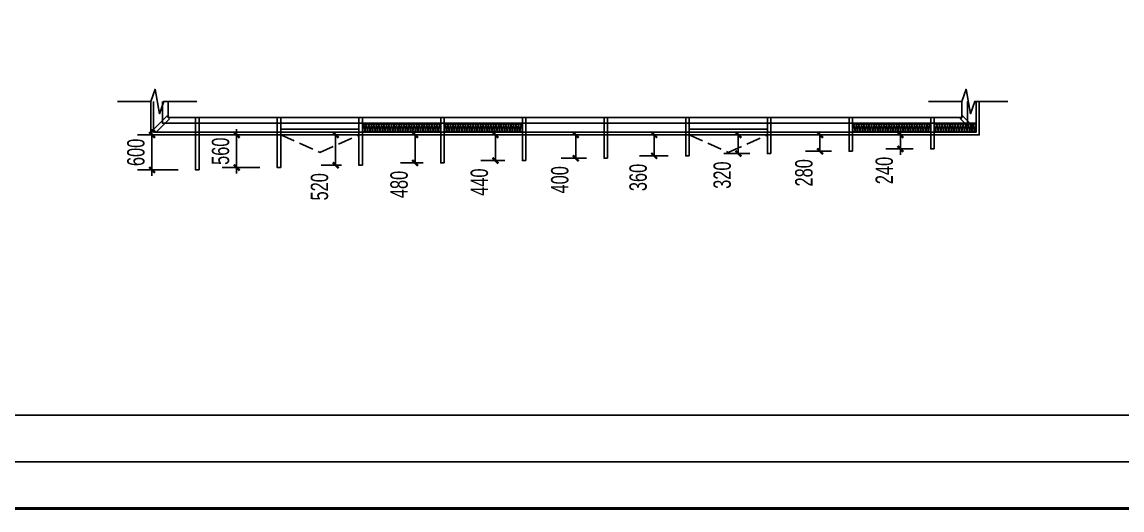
# Model space of a CAD drawing. Extents: x -3 to 440502, y -49243 to 59402.
# Drawn here: x 141707 to 160560, y 975 to 9342 of the extents above; entities that cross this region are included whole.
import ezdxf

# ---------------------------------------------------------------- set-up
doc = ezdxf.new("R2010")
doc.units = 0
doc.header["$LTSCALE"] = 1000
doc.header["$MEASUREMENT"] = 0
doc.linetypes.add('109-34 轴网$0$L1$0$$AUDIT_BAD_LTYPE1', pattern=[0])
doc.linetypes.add('DASH', pattern=[0.35, 0.25, -0.1])
for name, color, linetype in [('01-标注_尺寸', 124, 'Continuous'), ('01-标注_符号', 200, 'Continuous'), ('A-0-图名图例', 2, 'Continuous'), ('A-C_玻璃幕墙', 140, 'Continuous'), ('A-C_窗', 140, 'Continuous'), ('A-TECH_结构', 21, 'Continuous')]:
    doc.layers.add(name, color=color, linetype=linetype)
doc.styles.add('_TCH_DIM_T3', font='ros.shx', dxfattribs={"width": 0.705882, "bigfont": 'jd.shx'})
doc.dimstyles.new('_TCH_ARCH&&100', dxfattribs={"dimtxt": 297.5, "dimasz": 100, "dimexe": 250, "dimexo": 300, "dimgap": 126.25, "dimtad": 1, "dimdec": 0, "dimzin": 0, "dimdsep": 46, "dimtxsty": '_TCH_DIM_T3', "dimblk": 'ARCHTICK', "dimcen": 0.09, "dimclrt": 7, "dimazin": 2, "dimtfac": 1, "dimtdec": 0, "dimtix": 1, "dimtmove": 2, "dimatfit": 3, "dimfxl": 0, "dimtolj": 1, "dimtzin": 0, "dimarcsym": 0})

# ---------------------------------------------------------------- blocks, each defined once
blk = doc.blocks.new('图框-A1')
at = {"const_width": 0.5}
blk.add_lwpolyline([(766, 584), (25, 584), (25, 10), (766, 10)], close=True, dxfattribs=at)
blk = doc.blocks.new('$LinePat$岩棉板')
at = {"color": 0}
for p, q in [((0, -17), (12, -67)), ((12, -67), (24, -17))]:
    blk.add_line(p, q, dxfattribs=at)
for centre, start, end in [((12, -17), 0, 180), ((0, -67), 270, 0), ((24, -67), 180, 270)]:
    blk.add_arc(centre, 12, start, end, dxfattribs=at)
at = {"layer": 'Defpoints'}
blk.add_point((0, 0), dxfattribs=at)
at = {"layer": 'Defpoints', "color": 0}
blk.add_point((24, -84), dxfattribs=at)
blk = doc.blocks.new('ii')
blk.add_lwpolyline([(-1340, 0), (0, 0), (0, -150), (-1340, -150)], close=True)
at = {"color": 8, "xscale": -1.801075267316308, "yscale": 1.782568518697715, "zscale": 1.782568518697715}
for p in [(-1297, 0), (-1254, 0), (-1210, 0), (-1167, 0), (-1124, 0), (-1081, 0), (-1037, 0), (-994, 0), (-951, 0), (-908, 0), (-865, 0), (-821, 0), (-778, 0), (-735, 0), (-692, 0), (-648, 0), (-605, 0), (-562, 0), (-519, 0), (-475, 0), (-432, 0), (-389, 0), (-346, 0), (-303, 0), (-259, 0), (-216, 0), (-173, 0), (-130, 0), (-86, 0), (-43, 0), (0, 0)]:
    blk.add_blockref('$LinePat$岩棉板', p, dxfattribs=at)
blk = doc.blocks.new('$TCHSYS$WIN2D')
for p, q in [((-0.5, 0.5), (0.5, 0.5)), ((-0.5, 0.5), (-0.5, -0.5)), ((0.5, 0.5), (0.5, -0.5)), ((0.5, 0.167), (-0.5, 0.167)), ((0.5, -0.167), (-0.5, -0.167)), ((-0.5, -0.5), (0.5, -0.5))]:
    blk.add_line(p, q)
blk = doc.blocks.new('开启扇')
at = {"layer": 'A-C_窗', "linetype": 'DASH'}
blk.add_lwpolyline([(0, 50), (670, 350), (1340, 50)], dxfattribs=at)
at = {"layer": 'A-C_窗', "xscale": -1340, "yscale": 300, "zscale": 1340, "rotation": 180}
blk.add_blockref('$TCHSYS$WIN2D', (670, -100), dxfattribs=at)
blk = doc.blocks.new('*U72')
blk.add_lwpolyline([(720, 0), (0, 0), (0, 150), (720, 150)], close=True)
at = {"color": 8, "xscale": -1.874999998435472, "yscale": 1.782568518697715, "zscale": 1.782568518697715, "rotation": 180}
for p in [(0, 0), (45, 0), (90, 0), (135, 0), (180, 0), (225, 0), (270, 0), (315, 0), (360, 0), (405, 0), (450, 0), (495, 0), (540, 0), (585, 0), (630, 0), (675, 0)]:
    blk.add_blockref('$LinePat$岩棉板', p, dxfattribs=at)
blk = doc.blocks.new('A$C521519AD')
at = {"layer": '01-标注_符号', "linetype": '109-34 轴网$0$L1$0$$AUDIT_BAD_LTYPE1'}
for points in [[(868, 0), (300, 0), (224, -210), (150, 210), (75, 0), (-493, 0)], [(14768, 0), (14200, 0), (14124, -210), (14050, 210), (13975, 0), (13407, 0)]]:
    blk.add_lwpolyline(points, dxfattribs=at)
at = {"layer": 'A-C_玻璃幕墙'}
for points in [[(11970, 1134), (12030, 1134), (12030, 274), (11970, 274)], [(13370, 1174), (13430, 1174), (13430, 274), (13370, 274)], [(6370, 974), (6430, 974), (6430, 274), (6370, 274)], [(7770, 1014), (7830, 1014), (7830, 274), (7770, 274)], [(9170, 1054), (9230, 1054), (9230, 274), (9170, 274)], [(10570, 1094), (10630, 1094), (10630, 274), (10570, 274)], [(770, 814), (830, 814), (830, 274), (770, 274)], [(2170, 854), (2230, 854), (2230, 274), (2170, 274)], [(3570, 894), (3630, 894), (3630, 274), (3570, 274)], [(4970, 934), (5030, 934), (5030, 274), (4970, 274)], [(50, 481), (92, 524), (321, 295), (279, 252)], [(13879, 295), (13921, 252), (14150, 481), (14108, 524)]]:
    blk.add_lwpolyline(points, close=True, dxfattribs=at)
for points in [[(0, 0), (0, 574), (14200, 574), (14200, 0)], [(50, 0), (50, 524), (14150, 524), (14150, 0)], [(200, 0), (200, 374), (14000, 374), (14000, 0)]]:
    blk.add_lwpolyline(points, dxfattribs=at)
at = {"layer": 'A-TECH_结构'}
blk.add_lwpolyline([(300, 0), (300, 274), (13900, 274), (13900, 0)], dxfattribs=at)
at = {"xscale": -1}
for p in [(4970, 524), (11970, 524)]:
    blk.add_blockref('开启扇', p, dxfattribs=at)
at = {"layer": 'A-C_玻璃幕墙'}
for name, p in [('*U72', (50, 374)), ('ii', (2170, 524)), ('ii', (9170, 524)), ('ii', (10570, 524))]:
    blk.add_blockref(name, p, dxfattribs=at)
blk = doc.blocks.new('*U74')
for p, q in [((0, 1600), (29703, 1600)), ((0, 800), (29703, 800)), ((0, 0), (29703, 0))]:
    blk.add_line(p, q)
blk = doc.blocks.new('_ArchTick')
at = {"color": 0, "linetype": 'ByBlock', "const_width": 0.4}
blk.add_lwpolyline([(-0.5, -0.5), (0.5, 0.5)], dxfattribs=at)
blk = doc.blocks.new('*D471')
at = {"layer": '01-标注_尺寸', "color": 0, "lineweight": -2, "transparency": 16777216}
for p, q in [((144383, 7406), (143685, 7406)), ((143935, 7406), (143935, 7506)), ((143935, 6806), (143935, 7406)), ((144383, 6806), (143685, 6806)), ((143935, 6806), (143935, 6706))]:
    blk.add_line(p, q, dxfattribs=at)
at = {"layer": 'Defpoints', "color": 0, "transparency": 16777216}
for p in [(143935, 7406), (144683, 7406), (144683, 6806)]:
    blk.add_point(p, dxfattribs=at)
at = {"layer": '01-标注_尺寸', "color": 0, "lineweight": -2, "transparency": 16777216, "xscale": 100, "yscale": 100, "zscale": 100}
for p, rotation in [((143935, 7406), 270), ((143935, 6806), 90)]:
    blk.add_blockref('_ArchTick', p, dxfattribs=dict(at, rotation=rotation))
at = {"layer": '01-标注_尺寸', "color": 7, "transparency": 16777216, "insert": (143660, 7106), "char_height": 297.5, "attachment_point": 5, "rotation": 90, "style": '_TCH_DIM_T3'}
blk.add_mtext('\\A1;600', dxfattribs=at)
blk = doc.blocks.new('*D472')
at = {"layer": '01-标注_尺寸', "color": 0, "lineweight": -2, "transparency": 16777216}
for p, q in [((145783, 7406), (145136, 7406)), ((145386, 7406), (145386, 7506)), ((145386, 6846), (145386, 7406)), ((145783, 6846), (145136, 6846)), ((145386, 6846), (145386, 6746))]:
    blk.add_line(p, q, dxfattribs=at)
at = {"layer": 'Defpoints', "color": 0, "transparency": 16777216}
for p in [(145386, 7406), (146083, 7406), (146083, 6846)]:
    blk.add_point(p, dxfattribs=at)
at = {"layer": '01-标注_尺寸', "color": 0, "lineweight": -2, "transparency": 16777216, "xscale": 100, "yscale": 100, "zscale": 100}
for p, rotation in [((145386, 7406), 270), ((145386, 6846), 90)]:
    blk.add_blockref('_ArchTick', p, dxfattribs=dict(at, rotation=rotation))
at = {"layer": '01-标注_尺寸', "color": 7, "transparency": 16777216, "insert": (145111, 7126), "char_height": 297.5, "attachment_point": 5, "rotation": 90, "style": '_TCH_DIM_T3'}
blk.add_mtext('\\A1;560', dxfattribs=at)
blk = doc.blocks.new('*D473')
at = {"layer": '01-标注_尺寸', "color": 0, "lineweight": -2, "transparency": 16777216}
for p, q in [((147183, 7406), (146832, 7406)), ((147082, 6886), (147082, 7406)), ((147183, 6886), (146832, 6886))]:
    blk.add_line(p, q, dxfattribs=at)
at = {"layer": 'Defpoints', "color": 0, "transparency": 16777216}
for p in [(147082, 7406), (147483, 7406), (147483, 6886)]:
    blk.add_point(p, dxfattribs=at)
at = {"layer": '01-标注_尺寸', "color": 0, "lineweight": -2, "transparency": 16777216, "xscale": 100, "yscale": 100, "zscale": 100}
for p, rotation in [((147082, 7406), 90), ((147082, 6886), 270)]:
    blk.add_blockref('_ArchTick', p, dxfattribs=dict(at, rotation=rotation))
at = {"layer": '01-标注_尺寸', "color": 7, "transparency": 16777216, "insert": (146807, 6516), "char_height": 297.5, "attachment_point": 5, "rotation": 90, "style": '_TCH_DIM_T3'}
blk.add_mtext('\\A1;520', dxfattribs=at)
blk = doc.blocks.new('*D474')
at = {"layer": '01-标注_尺寸', "color": 0, "lineweight": -2, "transparency": 16777216}
for p, q in [((148583, 7406), (148196, 7406)), ((148446, 6926), (148446, 7406)), ((148583, 6926), (148196, 6926))]:
    blk.add_line(p, q, dxfattribs=at)
at = {"layer": 'Defpoints', "color": 0, "transparency": 16777216}
for p in [(148446, 7406), (148883, 7406), (148883, 6926)]:
    blk.add_point(p, dxfattribs=at)
at = {"layer": '01-标注_尺寸', "color": 0, "lineweight": -2, "transparency": 16777216, "xscale": 100, "yscale": 100, "zscale": 100}
for p, rotation in [((148446, 7406), 90), ((148446, 6926), 270)]:
    blk.add_blockref('_ArchTick', p, dxfattribs=dict(at, rotation=rotation))
at = {"layer": '01-标注_尺寸', "color": 7, "transparency": 16777216, "insert": (148171, 6556), "char_height": 297.5, "attachment_point": 5, "rotation": 90, "style": '_TCH_DIM_T3'}
blk.add_mtext('\\A1;480', dxfattribs=at)
blk = doc.blocks.new('*D475')
at = {"layer": '01-标注_尺寸', "color": 0, "lineweight": -2, "transparency": 16777216}
for p, q in [((149983, 7406), (149572, 7406)), ((149822, 6966), (149822, 7406)), ((149983, 6966), (149572, 6966))]:
    blk.add_line(p, q, dxfattribs=at)
at = {"layer": 'Defpoints', "color": 0, "transparency": 16777216}
for p in [(149822, 7406), (150283, 7406), (150283, 6966)]:
    blk.add_point(p, dxfattribs=at)
at = {"layer": '01-标注_尺寸', "color": 0, "lineweight": -2, "transparency": 16777216, "xscale": 100, "yscale": 100, "zscale": 100}
for p, rotation in [((149822, 7406), 90), ((149822, 6966), 270)]:
    blk.add_blockref('_ArchTick', p, dxfattribs=dict(at, rotation=rotation))
at = {"layer": '01-标注_尺寸', "color": 7, "transparency": 16777216, "insert": (149547, 6596), "char_height": 297.5, "attachment_point": 5, "rotation": 90, "style": '_TCH_DIM_T3'}
blk.add_mtext('\\A1;440', dxfattribs=at)
blk = doc.blocks.new('*D476')
at = {"layer": '01-标注_尺寸', "color": 0, "lineweight": -2, "transparency": 16777216}
for p, q in [((151383, 7406), (150950, 7406)), ((151200, 7006), (151200, 7406)), ((151383, 7006), (150950, 7006))]:
    blk.add_line(p, q, dxfattribs=at)
at = {"layer": 'Defpoints', "color": 0, "transparency": 16777216}
for p in [(151200, 7406), (151683, 7406), (151683, 7006)]:
    blk.add_point(p, dxfattribs=at)
at = {"layer": '01-标注_尺寸', "color": 0, "lineweight": -2, "transparency": 16777216, "xscale": 100, "yscale": 100, "zscale": 100}
for p, rotation in [((151200, 7406), 90), ((151200, 7006), 270)]:
    blk.add_blockref('_ArchTick', p, dxfattribs=dict(at, rotation=rotation))
at = {"layer": '01-标注_尺寸', "color": 7, "transparency": 16777216, "insert": (150925, 6636), "char_height": 297.5, "attachment_point": 5, "rotation": 90, "style": '_TCH_DIM_T3'}
blk.add_mtext('\\A1;400', dxfattribs=at)
blk = doc.blocks.new('*D477')
at = {"layer": '01-标注_尺寸', "color": 0, "lineweight": -2, "transparency": 16777216}
for p, q in [((152783, 7406), (152293, 7406)), ((152543, 7046), (152543, 7406)), ((152783, 7046), (152293, 7046))]:
    blk.add_line(p, q, dxfattribs=at)
at = {"layer": 'Defpoints', "color": 0, "transparency": 16777216}
for p in [(152543, 7406), (153083, 7406), (153083, 7046)]:
    blk.add_point(p, dxfattribs=at)
at = {"layer": '01-标注_尺寸', "color": 0, "lineweight": -2, "transparency": 16777216, "xscale": 100, "yscale": 100, "zscale": 100}
for p, rotation in [((152543, 7406), 90), ((152543, 7046), 270)]:
    blk.add_blockref('_ArchTick', p, dxfattribs=dict(at, rotation=rotation))
at = {"layer": '01-标注_尺寸', "color": 7, "transparency": 16777216, "insert": (152268, 6676), "char_height": 297.5, "attachment_point": 5, "rotation": 90, "style": '_TCH_DIM_T3'}
blk.add_mtext('\\A1;360', dxfattribs=at)
blk = doc.blocks.new('*D478')
at = {"layer": '01-标注_尺寸', "color": 0, "lineweight": -2, "transparency": 16777216}
for p, q in [((154183, 7406), (153734, 7406)), ((153984, 7086), (153984, 7406)), ((154183, 7086), (153734, 7086))]:
    blk.add_line(p, q, dxfattribs=at)
at = {"layer": 'Defpoints', "color": 0, "transparency": 16777216}
for p in [(153984, 7406), (154483, 7406), (154483, 7086)]:
    blk.add_point(p, dxfattribs=at)
at = {"layer": '01-标注_尺寸', "color": 0, "lineweight": -2, "transparency": 16777216, "xscale": 100, "yscale": 100, "zscale": 100}
for p, rotation in [((153984, 7406), 90), ((153984, 7086), 270)]:
    blk.add_blockref('_ArchTick', p, dxfattribs=dict(at, rotation=rotation))
at = {"layer": '01-标注_尺寸', "color": 7, "transparency": 16777216, "insert": (153709, 6716), "char_height": 297.5, "attachment_point": 5, "rotation": 90, "style": '_TCH_DIM_T3'}
blk.add_mtext('\\A1;320', dxfattribs=at)
blk = doc.blocks.new('*D479')
at = {"layer": '01-标注_尺寸', "color": 0, "lineweight": -2, "transparency": 16777216}
for p, q in [((155583, 7406), (155134, 7406)), ((155384, 7126), (155384, 7406)), ((155583, 7126), (155134, 7126))]:
    blk.add_line(p, q, dxfattribs=at)
at = {"layer": 'Defpoints', "color": 0, "transparency": 16777216}
for p in [(155384, 7406), (155883, 7406), (155883, 7126)]:
    blk.add_point(p, dxfattribs=at)
at = {"layer": '01-标注_尺寸', "color": 0, "lineweight": -2, "transparency": 16777216, "xscale": 100, "yscale": 100, "zscale": 100}
for p, rotation in [((155384, 7406), 90), ((155384, 7126), 270)]:
    blk.add_blockref('_ArchTick', p, dxfattribs=dict(at, rotation=rotation))
at = {"layer": '01-标注_尺寸', "color": 7, "transparency": 16777216, "insert": (155109, 6756), "char_height": 297.5, "attachment_point": 5, "rotation": 90, "style": '_TCH_DIM_T3'}
blk.add_mtext('\\A1;280', dxfattribs=at)
blk = doc.blocks.new('*D480')
at = {"layer": '01-标注_尺寸', "color": 0, "lineweight": -2, "transparency": 16777216}
for p, q in [((156983, 7406), (156512, 7406)), ((156762, 7406), (156762, 7506)), ((156762, 7166), (156762, 7406)), ((156983, 7166), (156512, 7166)), ((156762, 7166), (156762, 7066))]:
    blk.add_line(p, q, dxfattribs=at)
at = {"layer": 'Defpoints', "color": 0, "transparency": 16777216}
for p in [(156762, 7406), (157283, 7406), (157283, 7166)]:
    blk.add_point(p, dxfattribs=at)
at = {"layer": '01-标注_尺寸', "color": 0, "lineweight": -2, "transparency": 16777216, "xscale": 100, "yscale": 100, "zscale": 100}
for p, rotation in [((156762, 7406), 270), ((156762, 7166), 90)]:
    blk.add_blockref('_ArchTick', p, dxfattribs=dict(at, rotation=rotation))
at = {"layer": '01-标注_尺寸', "color": 7, "transparency": 16777216, "insert": (156487, 6796), "char_height": 297.5, "attachment_point": 5, "rotation": 90, "style": '_TCH_DIM_T3'}
blk.add_mtext('\\A1;240', dxfattribs=at)

msp = doc.modelspace()

# ---------------------------------------------------------------- block references
at = {"xscale": 100, "yscale": 100, "zscale": 100}
msp.add_blockref('图框-A1', (89100, 0), dxfattribs=at)
at = {"rotation": 180}
msp.add_blockref('A$C521519AD', (158112.7, 7979.3), dxfattribs=at)
at = {"layer": 'A-0-图名图例'}
msp.add_blockref('*U74', (135996.8, 1000), dxfattribs=at)

# ---------------------------------------------------------------- dimensions: what is measured, and where the dimension line sits
at = {"layer": '01-标注_尺寸'}
for p1, p2, distance, picture, middle in [((144682.7, 6805.7), (144682.7, 7405.7), 747.7, '*D471', (143660.1, 7105.7)), ((146082.7, 6845.7), (146082.7, 7405.7), 696.7, '*D472', (145111, 7125.7))]:
    dim = msp.add_aligned_dim(p1=p1, p2=p2, distance=distance, dimstyle='_TCH_ARCH&&100', dxfattribs=at)
    dim.commit()
    dim.dimension.update_dxf_attribs({"geometry": picture, "text_midpoint": middle})
for base, p1, p2, picture, middle in [((147082.2, 7405.7), (147482.7, 6885.7), (147482.7, 7405.7), '*D473', (146807.2, 6515.7)), ((148445.8, 7405.7), (148882.7, 6925.7), (148882.7, 7405.7), '*D474', (148170.8, 6555.7)), ((149822.2, 7405.7), (150282.7, 6965.7), (150282.7, 7405.7), '*D475', (149547.2, 6595.7)), ((151199.8, 7405.7), (151682.7, 7005.7), (151682.7, 7405.7), '*D476', (150924.8, 6635.7)), ((152543.1, 7405.7), (153082.7, 7045.7), (153082.7, 7405.7), '*D477', (152268.1, 6675.7)), ((153984.4, 7405.7), (154482.7, 7085.7), (154482.7, 7405.7), '*D478', (153709.4, 6715.7)), ((155384.3, 7405.7), (155882.7, 7125.7), (155882.7, 7405.7), '*D479', (155109.3, 6755.7)), ((156761.7, 7405.7), (157282.7, 7165.7), (157282.7, 7405.7), '*D480', (156486.7, 6795.7))]:
    dim = msp.add_linear_dim(base=base, p1=p1, p2=p2, angle=90, dimstyle='_TCH_ARCH&&100', dxfattribs=at)
    dim.commit()
    dim.dimension.update_dxf_attribs({"geometry": picture, "text_midpoint": middle, "dimtype": 161})

doc.saveas('drawing.dxf')
